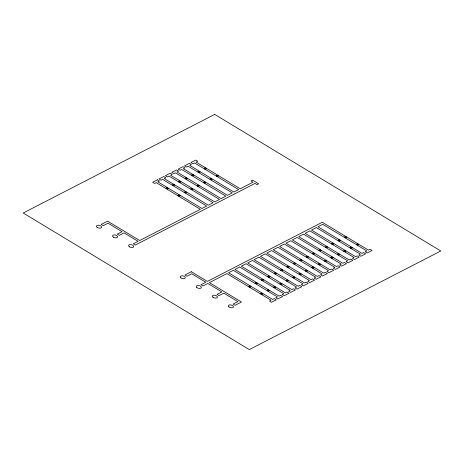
<?xml version="1.0" encoding="UTF-8"?>
<svg xmlns="http://www.w3.org/2000/svg" width="464" height="464" viewBox="0 0 464 464"><rect width="100%" height="100%" fill="white"/><g stroke="black" fill="none" stroke-linecap="round" stroke-linejoin="round"><path stroke-width="0.7" d="M214.71 114.405L23.2 213.011L249.29 349.595L440.8 250.989L214.71 114.405M157.424 179.806L152.633 182.271L154.64 183.483L156.235 182.659L200.349 209.31L139.705 240.532L107.625 221.154L101.239 224.437L103.246 225.649L108.031 223.184L122.067 231.664L117.282 234.129L119.289 235.341L124.074 232.876L138.11 241.355L133.325 243.82L135.326 245.033L255.02 183.402L257.027 184.614L258.622 183.79L252.607 180.16L251.012 180.983L253.013 182.19L240.248 188.767L196.133 162.116L197.728 161.292L195.727 160.08L190.936 162.545L192.943 163.757L194.538 162.939L238.653 189.585L233.868 192.055L189.753 165.404L191.348 164.581L189.341 163.369L184.55 165.834L186.557 167.046L188.152 166.222L232.267 192.873L227.482 195.338L183.367 168.687L184.962 167.869L182.955 166.657L178.17 169.122L180.177 170.334L181.772 169.511L225.887 196.162L221.096 198.627L176.981 171.976L178.576 171.152L176.575 169.946L171.784 172.411L173.791 173.617L175.386 172.799L219.501 199.45L214.716 201.915L170.601 175.264L172.196 174.441L170.189 173.229L165.404 175.694L167.405 176.906L169 176.082L213.121 202.733L208.33 205.198L164.215 178.547L165.81 177.729L163.804 176.517L159.019 178.982L161.025 180.194L162.62 179.371L206.735 206.022L201.944 208.487L157.83 181.836L159.43 181.018L157.424 179.806M191.342 271.73L184.956 275.013L186.963 276.225L191.748 273.76L205.784 282.24L200.999 284.705L203.006 285.917L207.791 283.452L221.827 291.931L217.042 294.396L219.049 295.609L223.834 293.144L237.87 301.623L233.085 304.088L235.086 305.3L241.471 302.012L209.386 282.628L226.942 273.592L271.057 300.243L269.462 301.061L271.469 302.273L276.254 299.808L274.247 298.596L272.652 299.419L228.537 272.768L233.328 270.303L277.443 296.954L275.848 297.778L277.849 298.99L282.64 296.525L280.633 295.313L279.038 296.131L234.923 269.48L239.708 267.015L283.823 293.666L282.228 294.489L284.235 295.701L289.02 293.236L287.019 292.024L285.424 292.848L241.309 266.197L246.094 263.732L290.209 290.383L288.614 291.201L290.621 292.413L295.406 289.948L293.399 288.736L291.804 289.559L247.689 262.908L252.48 260.443L296.595 287.094L295 287.918L297.001 289.124L301.791 286.659L299.785 285.453L298.19 286.271L254.075 259.62L258.86 257.155L302.975 283.806L301.38 284.629L303.386 285.841L308.171 283.376L306.17 282.164L304.57 282.982L260.455 256.337L265.246 253.872L309.36 280.517L307.765 281.341L309.772 282.553L314.557 280.088L312.55 278.876L310.955 279.699L266.841 253.048L271.631 250.583L315.746 277.234L314.145 278.052L316.152 279.264L320.943 276.799L318.936 275.587L317.341 276.411L273.226 249.76L278.011 247.295L322.126 273.946L320.531 274.769L322.538 275.981L327.323 273.516L325.322 272.304L323.721 273.122L279.606 246.471L284.397 244.006L328.512 270.657L326.917 271.481L328.918 272.693L333.709 270.228L331.702 269.016L330.107 269.839L285.992 243.188L290.777 240.723L334.892 267.374L333.297 268.192L335.304 269.404L340.095 266.939L338.088 265.727L336.493 266.551L292.378 239.9L297.163 237.435L341.278 264.086L339.683 264.909L341.69 266.116L346.475 263.651L344.468 262.444L342.873 263.262L298.758 236.611L303.549 234.146L347.664 260.797L346.069 261.621L348.07 262.833L352.86 260.368L350.854 259.156L349.259 259.979L305.144 233.328L309.929 230.863L354.044 257.508L352.449 258.332L354.455 259.544L359.24 257.079L357.239 255.867L355.644 256.691L311.524 230.04L316.315 227.575L360.429 254.226L358.834 255.043L360.841 256.256L365.626 253.791L363.619 252.578L362.024 253.402L317.91 226.751L322.7 224.286L366.815 250.937L365.214 251.761L367.221 252.973L372.012 250.508L370.005 249.296L368.41 250.113L322.289 222.256L207.385 281.416L191.342 271.73M191.841 175.392A1.027 0.539 13.4 0 0 193.552 175.496A1.027 0.539 13.4 0 0 192.392 174.586A1.027 0.539 13.4 0 0 191.841 175.392M197.542 185.989A1.027 0.539 13.4 0 0 199.224 186.012A1.027 0.539 13.4 0 0 197.96 185.136A1.027 0.539 13.4 0 0 197.542 185.989M312.231 267.774A1.027 0.539 13.4 0 0 313.89 267.757A1.027 0.539 13.4 0 0 312.579 266.904A1.027 0.539 13.4 0 0 312.231 267.774M185.432 178.657A1.027 0.539 13.4 0 0 187.154 178.797A1.027 0.539 13.4 0 0 186.047 177.874A1.027 0.539 13.4 0 0 185.432 178.657M204.734 168.908A1.027 0.539 13.4 0 0 206.358 168.832A1.027 0.539 13.4 0 0 204.995 168.009A1.027 0.539 13.4 0 0 204.734 168.908M203.835 182.636A1.027 0.539 13.4 0 0 205.564 182.787A1.027 0.539 13.4 0 0 204.473 181.853A1.027 0.539 13.4 0 0 203.835 182.636M325.769 247.382A1.027 0.539 13.4 0 0 327.398 247.318A1.027 0.539 13.4 0 0 326.041 246.488A1.027 0.539 13.4 0 0 325.769 247.382M293.12 277.663A1.027 0.539 13.4 0 0 294.744 277.588A1.027 0.539 13.4 0 0 293.381 276.764A1.027 0.539 13.4 0 0 293.12 277.663M191.209 189.312A1.027 0.539 13.4 0 0 192.85 189.266A1.027 0.539 13.4 0 0 191.516 188.425A1.027 0.539 13.4 0 0 191.209 189.312M286.729 280.94A1.027 0.539 13.4 0 0 288.359 280.882A1.027 0.539 13.4 0 0 287.007 280.053A1.027 0.539 13.4 0 0 286.729 280.94M300.231 260.524A1.027 0.539 13.4 0 0 301.861 260.466A1.027 0.539 13.4 0 0 300.51 259.637A1.027 0.539 13.4 0 0 300.231 260.524M344.851 237.475A1.027 0.539 13.4 0 0 346.533 237.498A1.027 0.539 13.4 0 0 345.274 236.623A1.027 0.539 13.4 0 0 344.851 237.475M332.038 244.018A1.027 0.539 13.4 0 0 333.744 244.11A1.027 0.539 13.4 0 0 332.578 243.2A1.027 0.539 13.4 0 0 332.038 244.018M312.991 253.947A1.027 0.539 13.4 0 0 314.627 253.901A1.027 0.539 13.4 0 0 313.287 253.06A1.027 0.539 13.4 0 0 312.991 253.947M325.003 261.203A1.027 0.539 13.4 0 0 326.656 261.18A1.027 0.539 13.4 0 0 325.345 260.327A1.027 0.539 13.4 0 0 325.003 261.203M356.897 244.754A1.027 0.539 13.4 0 0 358.568 244.76A1.027 0.539 13.4 0 0 357.292 243.896A1.027 0.539 13.4 0 0 356.897 244.754M331.36 257.903A1.027 0.539 13.4 0 0 333.03 257.909A1.027 0.539 13.4 0 0 331.76 257.039A1.027 0.539 13.4 0 0 331.36 257.903M344.044 251.262A1.027 0.539 13.4 0 0 345.767 251.395A1.027 0.539 13.4 0 0 344.648 250.473A1.027 0.539 13.4 0 0 344.044 251.262M338.465 240.764A1.027 0.539 13.4 0 0 340.147 240.787A1.027 0.539 13.4 0 0 338.894 239.911A1.027 0.539 13.4 0 0 338.465 240.764M293.758 263.755A1.027 0.539 13.4 0 0 295.452 263.813A1.027 0.539 13.4 0 0 294.246 262.92A1.027 0.539 13.4 0 0 293.758 263.755M287.471 267.107A1.027 0.539 13.4 0 0 289.101 267.032A1.027 0.539 13.4 0 0 287.732 266.208A1.027 0.539 13.4 0 0 287.471 267.107M280.355 284.235A1.027 0.539 13.4 0 0 281.979 284.165A1.027 0.539 13.4 0 0 280.61 283.336A1.027 0.539 13.4 0 0 280.355 284.235M299.506 274.375A1.027 0.539 13.4 0 0 301.13 274.305A1.027 0.539 13.4 0 0 299.761 273.476A1.027 0.539 13.4 0 0 299.506 274.375M216.711 176.14A1.027 0.539 13.4 0 0 218.376 176.14A1.027 0.539 13.4 0 0 217.088 175.276A1.027 0.539 13.4 0 0 216.711 176.14M267.502 290.754A1.027 0.539 13.4 0 0 269.19 290.795A1.027 0.539 13.4 0 0 267.954 289.913A1.027 0.539 13.4 0 0 267.502 290.754M305.863 271.075A1.027 0.539 13.4 0 0 307.51 271.034A1.027 0.539 13.4 0 0 306.176 270.187A1.027 0.539 13.4 0 0 305.863 271.075M198.348 172.196A1.027 0.539 13.4 0 0 199.978 172.121A1.027 0.539 13.4 0 0 198.609 171.297A1.027 0.539 13.4 0 0 198.348 172.196M184.834 192.601A1.027 0.539 13.4 0 0 186.47 192.548A1.027 0.539 13.4 0 0 185.124 191.713A1.027 0.539 13.4 0 0 184.834 192.601M179.203 182.056A1.027 0.539 13.4 0 0 180.827 181.981A1.027 0.539 13.4 0 0 179.452 181.157A1.027 0.539 13.4 0 0 179.203 182.056M210.262 179.377A1.027 0.539 13.4 0 0 211.967 179.469A1.027 0.539 13.4 0 0 210.801 178.565A1.027 0.539 13.4 0 0 210.262 179.377M172.73 185.281A1.027 0.539 13.4 0 0 174.418 185.327A1.027 0.539 13.4 0 0 173.188 184.44A1.027 0.539 13.4 0 0 172.73 185.281M178.362 195.831A1.027 0.539 13.4 0 0 180.061 195.889A1.027 0.539 13.4 0 0 178.849 194.996A1.027 0.539 13.4 0 0 178.362 195.831M166.425 188.622A1.027 0.539 13.4 0 0 168.055 188.558A1.027 0.539 13.4 0 0 166.698 187.729A1.027 0.539 13.4 0 0 166.425 188.622M306.542 257.195A1.027 0.539 13.4 0 0 308.229 257.23A1.027 0.539 13.4 0 0 306.988 256.348A1.027 0.539 13.4 0 0 306.542 257.195M318.507 264.41A1.027 0.539 13.4 0 0 320.23 264.544A1.027 0.539 13.4 0 0 319.11 263.622A1.027 0.539 13.4 0 0 318.507 264.41M281.033 270.355A1.027 0.539 13.4 0 0 282.698 270.361A1.027 0.539 13.4 0 0 281.422 269.497A1.027 0.539 13.4 0 0 281.033 270.355M261.864 280.21A1.027 0.539 13.4 0 0 263.546 280.227A1.027 0.539 13.4 0 0 262.288 279.357A1.027 0.539 13.4 0 0 261.864 280.21M255.397 283.429A1.027 0.539 13.4 0 0 257.126 283.574A1.027 0.539 13.4 0 0 256.024 282.646A1.027 0.539 13.4 0 0 255.397 283.429M261.07 294.008A1.027 0.539 13.4 0 0 262.786 294.112A1.027 0.539 13.4 0 0 261.632 293.202A1.027 0.539 13.4 0 0 261.07 294.008M249.174 286.833A1.027 0.539 13.4 0 0 250.798 286.752A1.027 0.539 13.4 0 0 249.423 285.928A1.027 0.539 13.4 0 0 249.174 286.833M274.618 273.627A1.027 0.539 13.4 0 0 276.306 273.667A1.027 0.539 13.4 0 0 275.071 272.78A1.027 0.539 13.4 0 0 274.618 273.627M350.5 248.031A1.027 0.539 13.4 0 0 352.182 248.054A1.027 0.539 13.4 0 0 350.923 247.179A1.027 0.539 13.4 0 0 350.5 248.031M337.786 254.643A1.027 0.539 13.4 0 0 339.428 254.591A1.027 0.539 13.4 0 0 338.082 253.756A1.027 0.539 13.4 0 0 337.786 254.643M319.354 250.653A1.027 0.539 13.4 0 0 321.007 250.624A1.027 0.539 13.4 0 0 319.696 249.771A1.027 0.539 13.4 0 0 319.354 250.653M268.233 276.909A1.027 0.539 13.4 0 0 269.92 276.956A1.027 0.539 13.4 0 0 268.697 276.068A1.027 0.539 13.4 0 0 268.233 276.909M273.824 287.419A1.027 0.539 13.4 0 0 275.546 287.552A1.027 0.539 13.4 0 0 274.421 286.63A1.027 0.539 13.4 0 0 273.824 287.419M213.028 297.32A2.616 1.369 13.4 0 0 217.32 297.436A2.616 1.369 13.4 0 0 214.206 295.185A2.616 1.369 13.4 0 0 213.028 297.32M196.8 287.483A2.616 1.369 13.4 0 0 201.19 287.871A2.616 1.369 13.4 0 0 198.435 285.511A2.616 1.369 13.4 0 0 196.8 287.483M180.821 277.837A2.616 1.369 13.4 0 0 185.182 278.139A2.616 1.369 13.4 0 0 182.3 275.807A2.616 1.369 13.4 0 0 180.821 277.837M228.978 306.942A2.616 1.369 13.4 0 0 233.328 307.191A2.616 1.369 13.4 0 0 230.376 304.883A2.616 1.369 13.4 0 0 228.978 306.942M129.352 246.773A2.616 1.369 13.4 0 0 133.62 246.831A2.616 1.369 13.4 0 0 130.43 244.609A2.616 1.369 13.4 0 0 129.352 246.773M113.506 237.208A2.616 1.369 13.4 0 0 117.63 237.011A2.616 1.369 13.4 0 0 114.138 234.923A2.616 1.369 13.4 0 0 113.506 237.208M97.034 227.209A2.616 1.369 13.4 0 0 101.43 227.615A2.616 1.369 13.4 0 0 98.687 225.243A2.616 1.369 13.4 0 0 97.034 227.209"/></g></svg>
